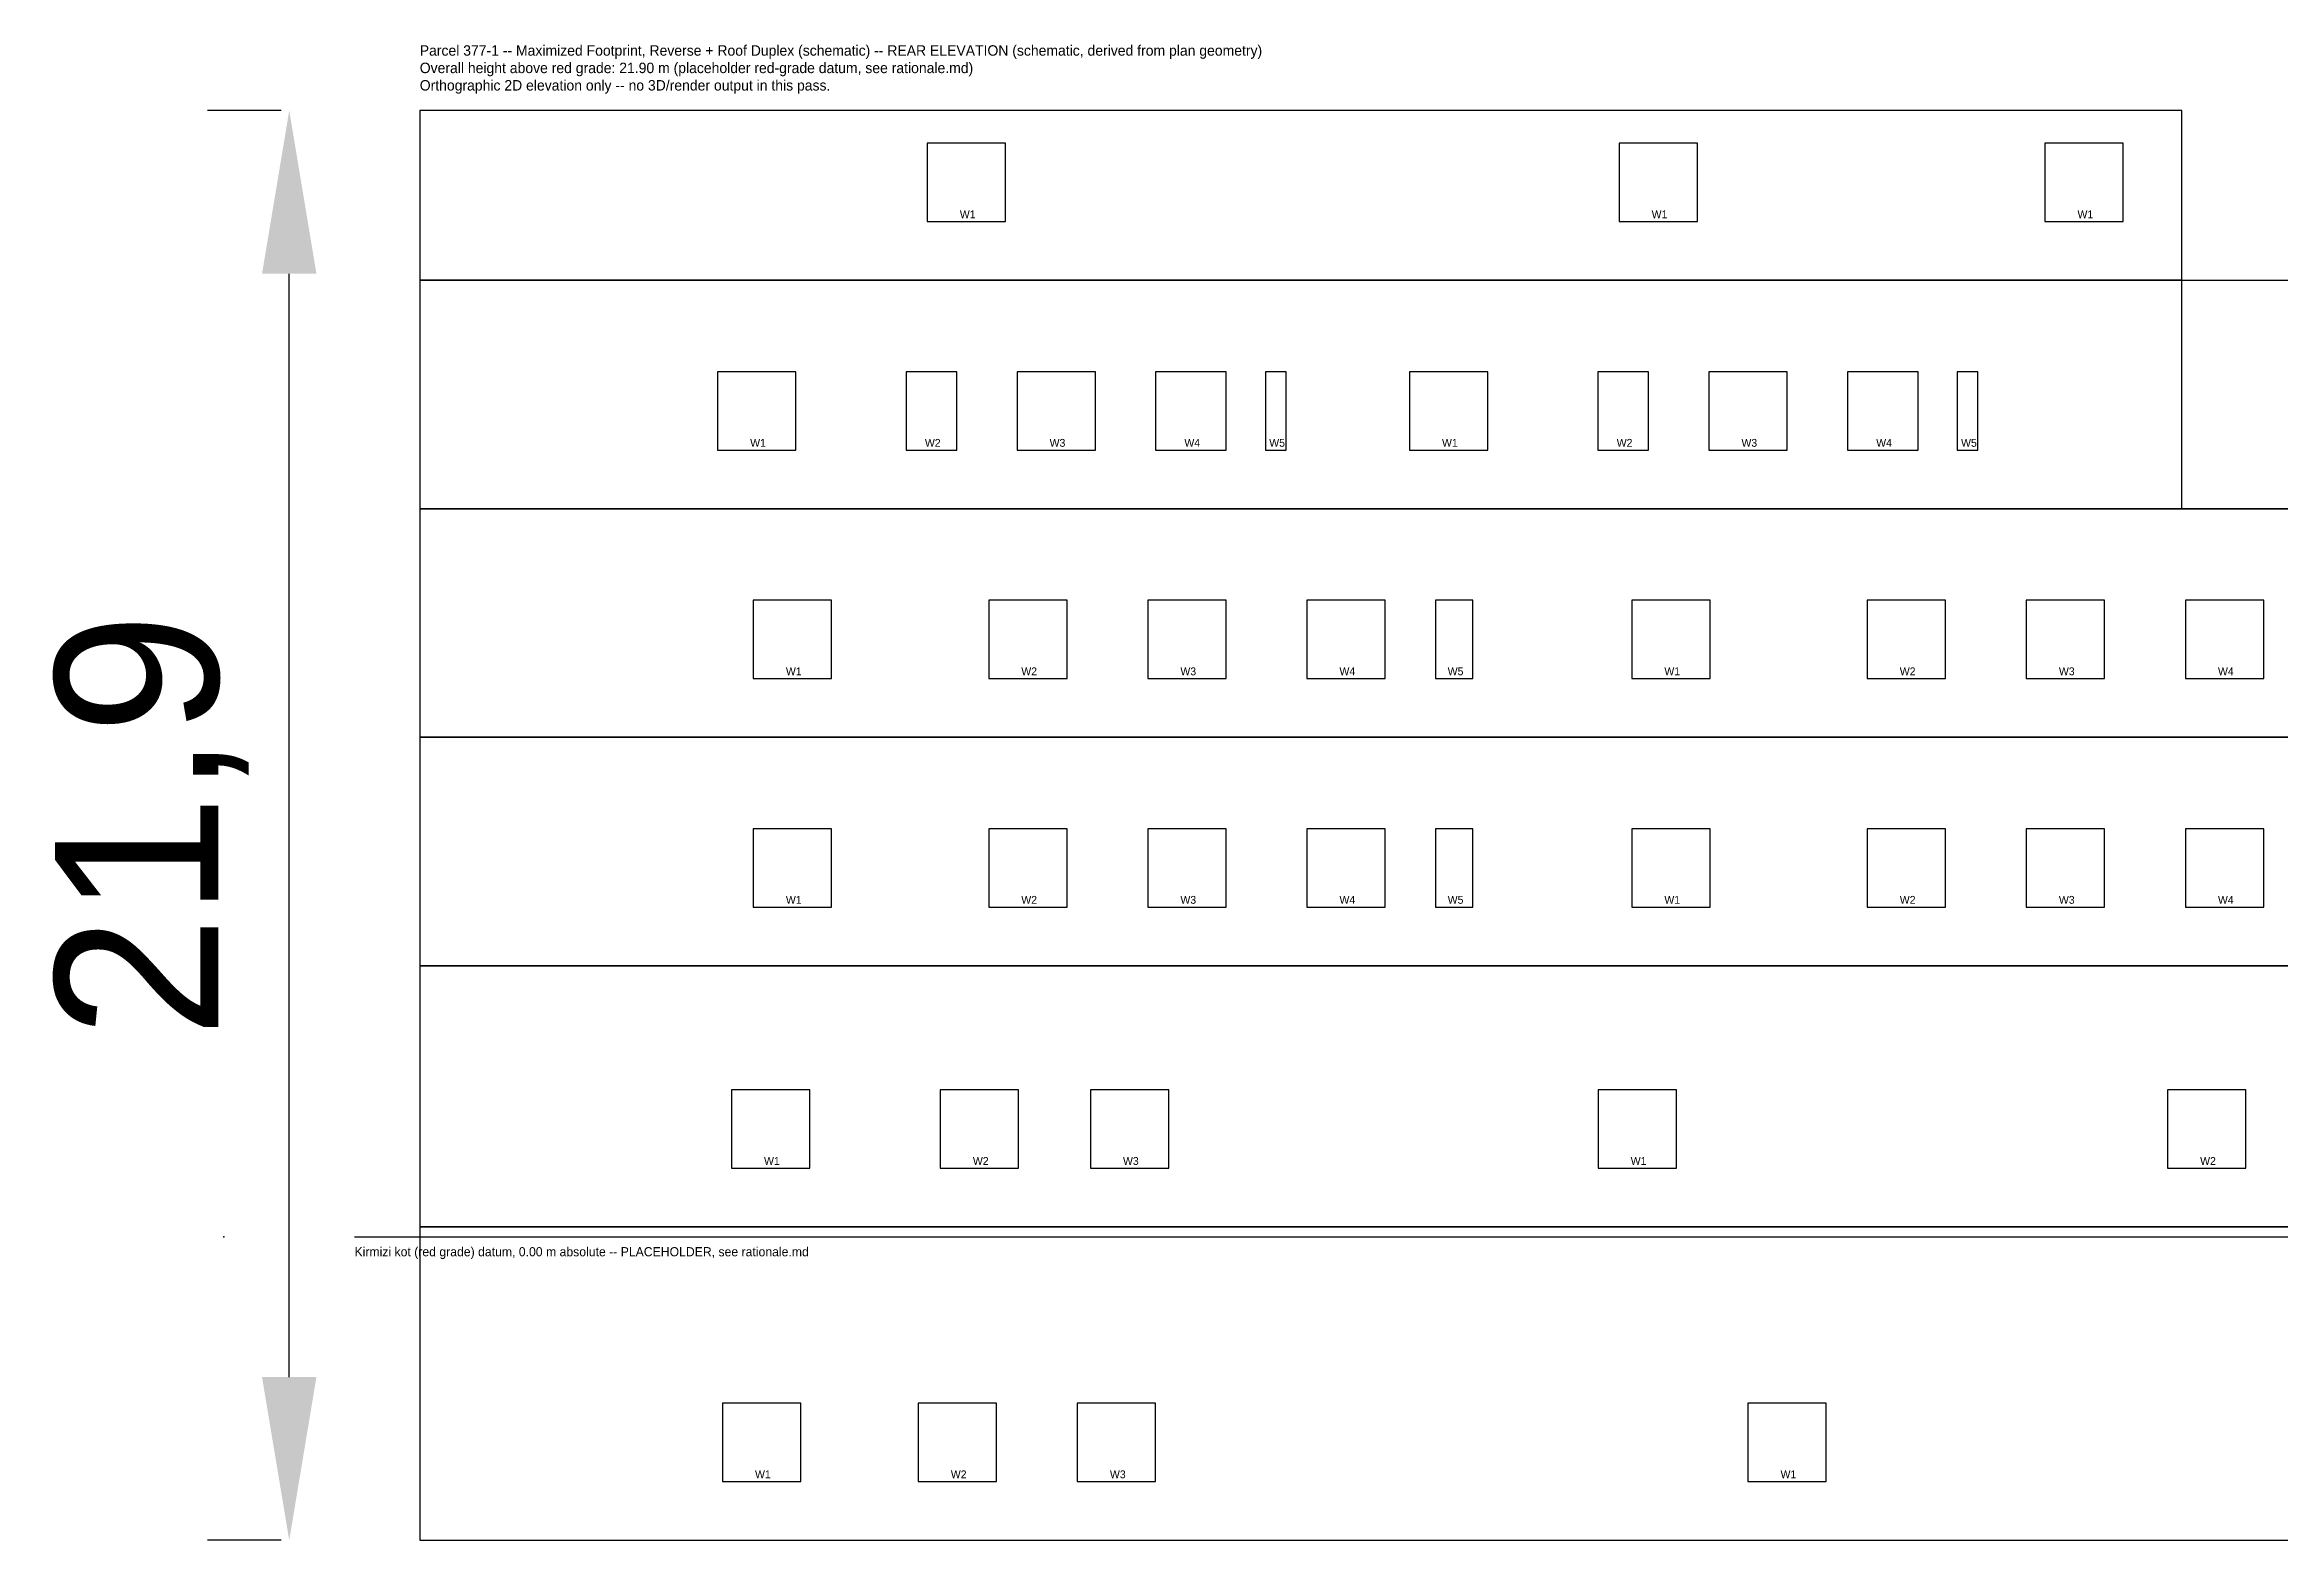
# Paper-space layout 'A-302' of a CAD drawing. Header units: metres. Extents: x -2.7 to 49, y -4.6 to 18.3.
# Drawn here: x -2.75 to 31.49, y -4.65 to 18.26 of the extents above; entities that cross this region are included whole.
import ezdxf

# ---------------------------------------------------------------- set-up
doc = ezdxf.new("R2010")
doc.units = ezdxf.units.M
for name, color, linetype in [('A-ANNO-DIMS', 6, 'Continuous'), ('A-ANNO-NOTE', 7, 'Continuous'), ('A-ELEV-GLAZ', 5, 'Continuous'), ('A-ELEV-WALL', 7, 'Continuous'), ('C-TOPO', 1, 'Continuous'), ('Z-DATA-NOPLOT', 8, 'Continuous')]:
    doc.layers.add(name, color=color, linetype=linetype)
doc.dimstyles.get("Standard").update_dxf_attribs({"dimtxt": 2.5, "dimasz": 2.5, "dimexe": 1.25, "dimexo": 0.625, "dimtad": 1, "dimtxsty": 'Standard', "dimcen": 2.5, "dimazin": 3, "dimtfac": 1, "dimtmove": 0, "dimatfit": 3, "dimarcsym": 0})

# ---------------------------------------------------------------- blocks, each defined once
blk = doc.blocks.new('*D68')
at = {"layer": 'A-ANNO-DIMS', "color": 0, "lineweight": -2}
for p, q in [((0.875, 17.25), (-0.25, 17.25)), ((1, -2.15), (1, 14.75)), ((0.875, -4.65), (-0.25, -4.65))]:
    blk.add_line(p, q, dxfattribs=at)
at = {"layer": 'A-ANNO-DIMS', "color": 0}
for points in [[(1.417, 14.75), (0.583, 14.75), (1, 17.25)], [(0.583, -2.15), (1.417, -2.15), (1, -4.65)]]:
    blk.add_solid(points, dxfattribs=at)
at = {"layer": 'Defpoints', "color": 0}
for p in [(1, 17.25), (1.5, 17.25), (1.5, -4.65)]:
    blk.add_point(p, dxfattribs=at)
at = {"layer": 'A-ANNO-DIMS', "color": 0, "insert": (-1.106, 6.3), "char_height": 2.5, "attachment_point": 5, "rotation": 90}
blk.add_mtext('21,9', dxfattribs=at)

psp = doc.layouts.new('A-302')

# ---------------------------------------------------------------- linework, layer by layer
at = {"layer": 'A-ELEV-GLAZ'}
for points in [[(10.775, 15.55), (11.975, 15.55), (11.975, 16.75), (10.775, 16.75)], [(21.375, 15.55), (22.575, 15.55), (22.575, 16.75), (21.375, 16.75)], [(27.9, 15.55), (29.1, 15.55), (29.1, 16.75), (27.9, 16.75)], [(7.563, 12.05), (8.763, 12.05), (8.763, 13.25), (7.563, 13.25)], [(10.451, 12.05), (11.228, 12.05), (11.228, 13.25), (10.451, 13.25)], [(12.151, 12.05), (13.351, 12.05), (13.351, 13.25), (12.151, 13.25)], [(14.275, 12.05), (15.357, 12.05), (15.357, 13.25), (14.275, 13.25)], [(15.957, 12.05), (16.275, 12.05), (16.275, 13.25), (15.957, 13.25)], [(18.163, 12.05), (19.363, 12.05), (19.363, 13.25), (18.163, 13.25)], [(21.051, 12.05), (21.828, 12.05), (21.828, 13.25), (21.051, 13.25)], [(22.751, 12.05), (23.951, 12.05), (23.951, 13.25), (22.751, 13.25)], [(24.875, 12.05), (25.957, 12.05), (25.957, 13.25), (24.875, 13.25)], [(26.557, 12.05), (26.875, 12.05), (26.875, 13.25), (26.557, 13.25)], [(8.11, 8.55), (9.31, 8.55), (9.31, 9.75), (8.11, 9.75)], [(11.717, 8.55), (12.918, 8.55), (12.918, 9.75), (11.717, 9.75)], [(14.155, 8.55), (15.355, 8.55), (15.355, 9.75), (14.155, 9.75)], [(16.593, 8.55), (17.793, 8.55), (17.793, 9.75), (16.593, 9.75)], [(18.565, 8.55), (19.135, 8.55), (19.135, 9.75), (18.565, 9.75)], [(21.57, 8.55), (22.77, 8.55), (22.77, 9.75), (21.57, 9.75)], [(25.178, 8.55), (26.378, 8.55), (26.378, 9.75), (25.178, 9.75)], [(27.615, 8.55), (28.815, 8.55), (28.815, 9.75), (27.615, 9.75)], [(30.053, 8.55), (31.253, 8.55), (31.253, 9.75), (30.053, 9.75)], [(8.11, 5.05), (9.31, 5.05), (9.31, 6.25), (8.11, 6.25)], [(11.717, 5.05), (12.918, 5.05), (12.918, 6.25), (11.717, 6.25)], [(14.155, 5.05), (15.355, 5.05), (15.355, 6.25), (14.155, 6.25)], [(16.593, 5.05), (17.793, 5.05), (17.793, 6.25), (16.593, 6.25)], [(18.565, 5.05), (19.135, 5.05), (19.135, 6.25), (18.565, 6.25)], [(21.57, 5.05), (22.77, 5.05), (22.77, 6.25), (21.57, 6.25)], [(25.178, 5.05), (26.378, 5.05), (26.378, 6.25), (25.178, 6.25)], [(27.615, 5.05), (28.815, 5.05), (28.815, 6.25), (27.615, 6.25)], [(30.053, 5.05), (31.253, 5.05), (31.253, 6.25), (30.053, 6.25)], [(7.775, 1.05), (8.975, 1.05), (8.975, 2.25), (7.775, 2.25)], [(10.975, 1.05), (12.175, 1.05), (12.175, 2.25), (10.975, 2.25)], [(13.275, 1.05), (14.475, 1.05), (14.475, 2.25), (13.275, 2.25)], [(21.054, 1.05), (22.254, 1.05), (22.254, 2.25), (21.054, 2.25)], [(29.779, 1.05), (30.979, 1.05), (30.979, 2.25), (29.779, 2.25)], [(7.637, -3.75), (8.837, -3.75), (8.837, -2.55), (7.637, -2.55)], [(10.637, -3.75), (11.838, -3.75), (11.838, -2.55), (10.637, -2.55)], [(13.075, -3.75), (14.275, -3.75), (14.275, -2.55), (13.075, -2.55)], [(23.35, -3.75), (24.55, -3.75), (24.55, -2.55), (23.35, -2.55)]]:
    psp.add_lwpolyline(points, close=True, dxfattribs=at)
at = {"layer": 'A-ELEV-WALL'}
for p, q in [((3, 14.65), (33.02, 14.65)), ((3, 11.15), (33.02, 11.15)), ((3, 7.65), (33.02, 7.65)), ((3, 4.15), (33.02, 4.15)), ((3, 0.15), (33.02, 0.15)), ((3, -4.65), (33.02, -4.65))]:
    psp.add_line(p, q, dxfattribs=at)
for points in [[(3, 14.65), (30, 14.65), (30, 17.25), (3, 17.25)], [(3, 11.15), (30, 11.15), (30, 14.65), (3, 14.65)], [(3, 7.65), (33.02, 7.65), (33.02, 11.15), (3, 11.15)], [(3, 4.15), (33.02, 4.15), (33.02, 7.65), (3, 7.65)], [(3, 0.15), (33.02, 0.15), (33.02, 4.15), (3, 4.15)], [(3, -4.65), (33.02, -4.65), (33.02, 0.15), (3, 0.15)]]:
    psp.add_lwpolyline(points, close=True, dxfattribs=at)
at = {"layer": 'C-TOPO'}
psp.add_line((2, 0), (34.02, 0), dxfattribs=at)
at = {"layer": 'Z-DATA-NOPLOT'}
psp.add_point((0, 0), dxfattribs=at)

# ---------------------------------------------------------------- texts
at = {"layer": 'A-ANNO-NOTE', "insert": (3, 18.25), "char_height": 0.16, "attachment_point": 1}
psp.add_mtext('Parcel 377-1 -- Maximized Footprint, Reverse + Roof Duplex (schematic) -- REAR ELEVATION (schematic, derived from plan geometry)\\POverall height above red grade: 21.90 m (placeholder red-grade datum, see rationale.md)\\POrthographic 2D elevation only -- no 3D/render output in this pass.', dxfattribs=at)
at = {"layer": 'A-ELEV-GLAZ'}
for s, p in [('W1', (11.275, 15.6)), ('W1', (21.875, 15.6)), ('W1', (28.4, 15.6)), ('W1', (8.063, 12.1)), ('W2', (10.74, 12.1)), ('W3', (12.651, 12.1)), ('W4', (14.716, 12.1)), ('W5', (16.016, 12.1)), ('W1', (18.663, 12.1)), ('W2', (21.34, 12.1)), ('W3', (23.251, 12.1)), ('W4', (25.316, 12.1)), ('W5', (26.616, 12.1)), ('W1', (8.61, 8.6)), ('W2', (12.217, 8.6)), ('W3', (14.655, 8.6)), ('W4', (17.092, 8.6)), ('W5', (18.75, 8.6)), ('W1', (22.07, 8.6)), ('W2', (25.677, 8.6)), ('W3', (28.115, 8.6)), ('W4', (30.552, 8.6)), ('W1', (8.61, 5.1)), ('W2', (12.217, 5.1)), ('W3', (14.655, 5.1)), ('W4', (17.092, 5.1)), ('W5', (18.75, 5.1)), ('W1', (22.07, 5.1)), ('W2', (25.677, 5.1)), ('W3', (28.115, 5.1)), ('W4', (30.552, 5.1)), ('W1', (8.275, 1.1)), ('W2', (11.475, 1.1)), ('W3', (13.775, 1.1)), ('W1', (21.554, 1.1)), ('W2', (30.279, 1.1)), ('W1', (8.137, -3.7)), ('W2', (11.137, -3.7)), ('W3', (13.575, -3.7)), ('W1', (23.85, -3.7))]:
    psp.add_text(s, height=0.12, dxfattribs=at).set_placement(p)
at = {"layer": 'C-TOPO'}
psp.add_text('Kirmizi kot (red grade) datum, 0.00 m absolute -- PLACEHOLDER, see rationale.md', height=0.14, dxfattribs=at).set_placement((2, -0.3))

# ---------------------------------------------------------------- dimensions: what is measured, and where the dimension line sits
at = {"layer": 'A-ANNO-DIMS'}
dim = psp.add_linear_dim(base=(1, 17.25), p1=(1.5, -4.65), p2=(1.5, 17.25), angle=90, dimstyle='Standard', dxfattribs=at)
dim.commit()
dim.dimension.update_dxf_attribs({"geometry": '*D68', "text_midpoint": (-1.106, 6.3)})

doc.saveas('drawing.dxf')
